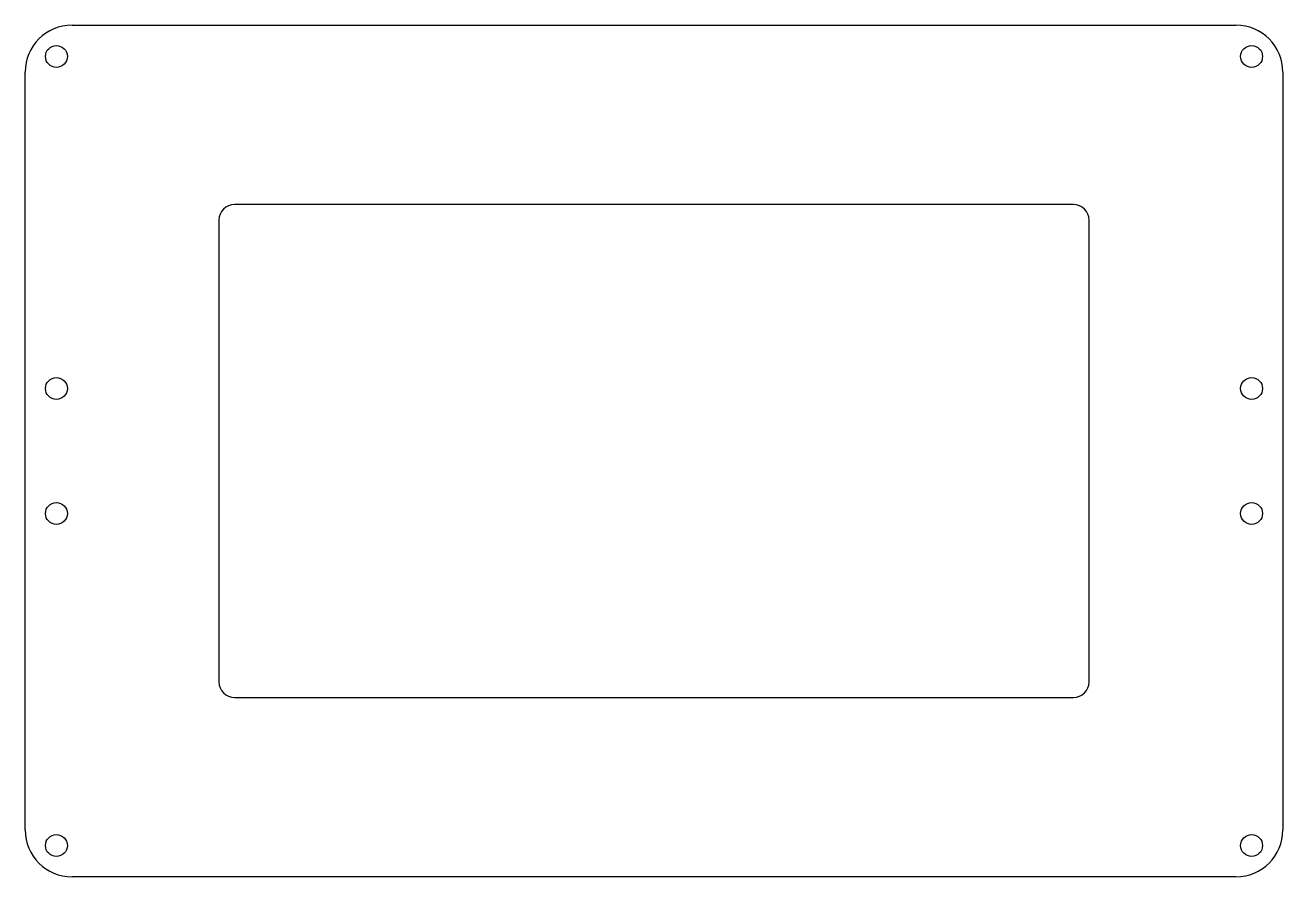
# Model space of a CAD drawing. Header units: millimetres. Extents: x -80 to 80, y -54 to 54.
import ezdxf

# ---------------------------------------------------------------- set-up
doc = ezdxf.new("R2010")
doc.units = ezdxf.units.MM

msp = doc.modelspace()

# ---------------------------------------------------------------- linework, layer by layer
for p, q in [((-74.5, 54.5), (74.5, 54.5)), ((-80.5, -48.5), (-80.5, 48.5)), ((80.5, 48.5), (80.5, -48.5)), ((53.7, 31.55), (-53.7, 31.55)), ((-55.7, 29.55), (-55.7, -29.55)), ((55.7, -29.55), (55.7, 29.55)), ((-53.7, -31.55), (53.7, -31.55)), ((74.5, -54.5), (-74.5, -54.5))]:
    msp.add_line(p, q)
for centre in [(-76.5, 50.5), (76.5, 50.5), (-76.5, 8), (76.5, 8), (-76.5, -8), (76.5, -8), (-76.5, -50.5), (76.5, -50.5)]:
    msp.add_circle(centre, 1.4)
for centre, radius, start, end in [((-74.5, 48.5), 6, 90, 180), ((74.5, 48.5), 6, 0, 90), ((-53.7, 29.55), 2, 90, 180), ((53.7, 29.55), 2, 0, 90), ((-53.7, -29.55), 2, 180, 270), ((53.7, -29.55), 2, -90, 0), ((-74.5, -48.5), 6, 180, 270), ((74.5, -48.5), 6, -90, 0)]:
    msp.add_arc(centre, radius, start, end)

doc.saveas('drawing.dxf')
